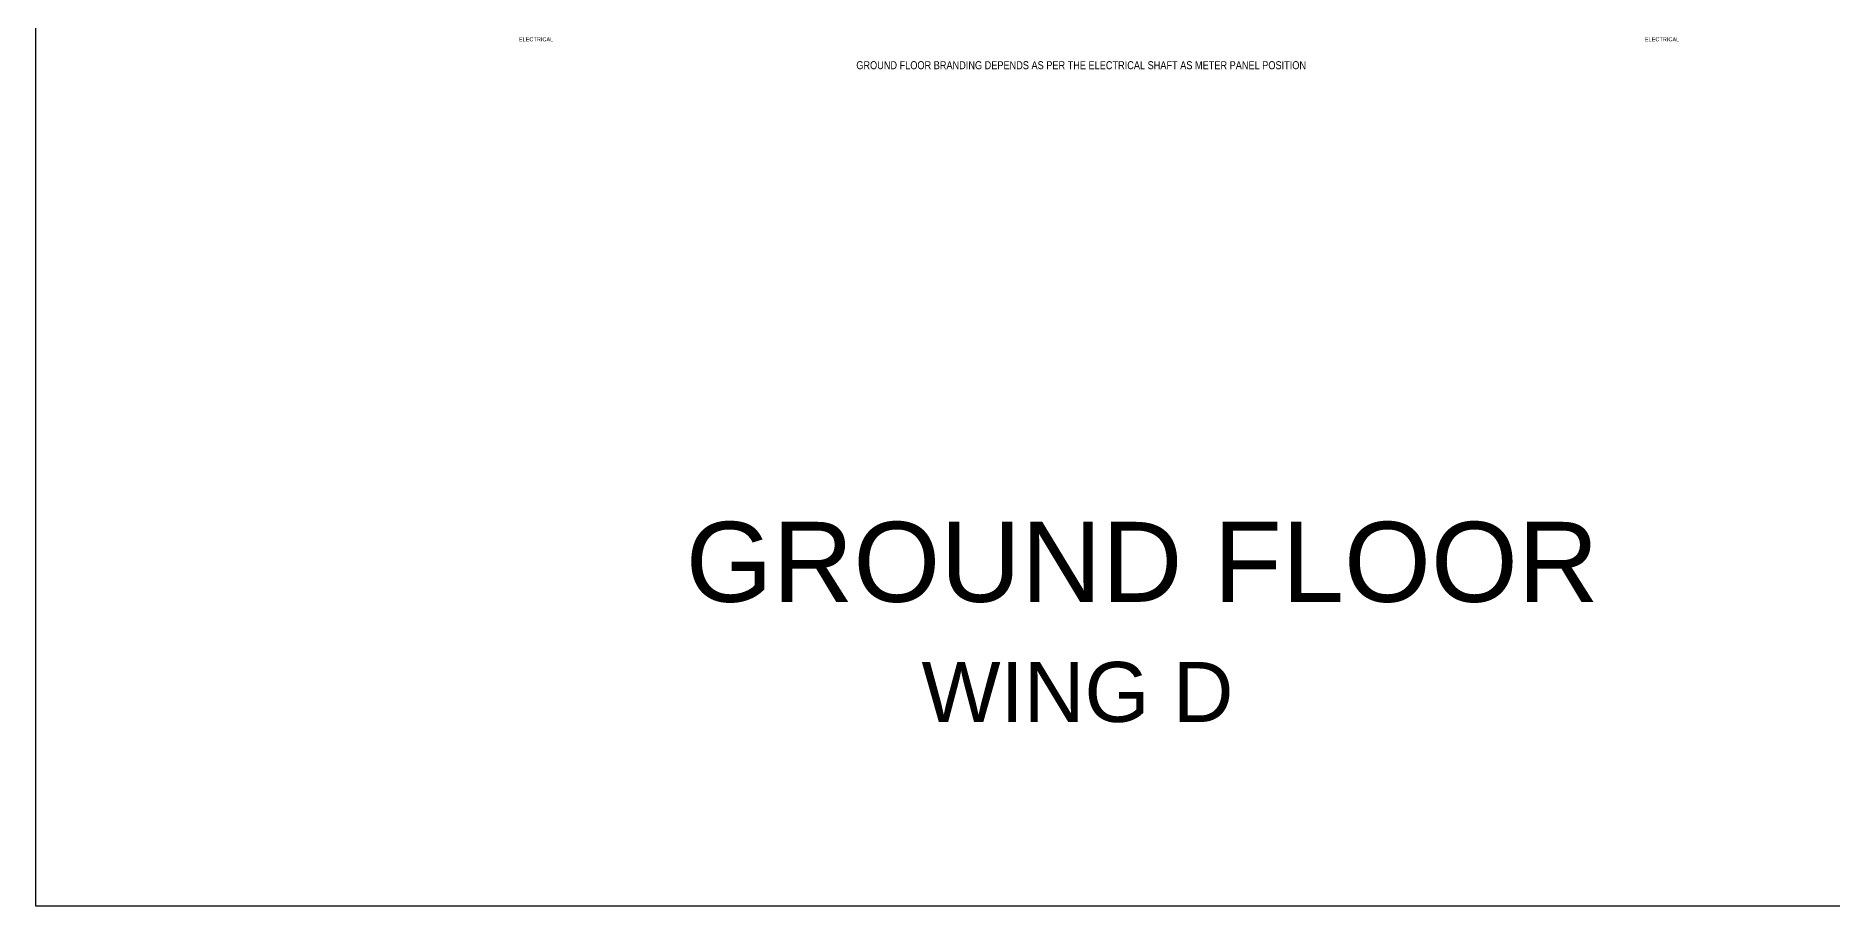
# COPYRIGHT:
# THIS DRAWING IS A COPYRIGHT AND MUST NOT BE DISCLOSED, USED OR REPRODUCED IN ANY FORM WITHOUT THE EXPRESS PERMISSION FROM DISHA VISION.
# Model space of a CAD drawing. Header units: metres. Extents: x 9819 to 10514, y 4405 to 4599.
# Drawn here: x 9907.86 to 9952.75, y 4405.07 to 4426.81 of the extents above; entities that cross this region are included whole.
import ezdxf
from ezdxf.enums import TextEntityAlignment as Align

# ---------------------------------------------------------------- set-up
doc = ezdxf.new("R2010")
doc.units = ezdxf.units.M
doc.header["$MEASUREMENT"] = 0
doc.layers.add('A_MISC', color=8, linetype='Continuous', lineweight=20)
doc.layers.add('A_TEXT', color=7, linetype='Continuous', lineweight=5)
doc.styles.add('A', font='ARIALN.TTF')
doc.styles.get("Standard").update_dxf_attribs({"font": 'arial.ttf'})

msp = doc.modelspace()

# ---------------------------------------------------------------- linework, layer by layer
msp.add_lwpolyline([(9907.8601, 4599.1913), (10513.7871, 4599.1913), (10513.7871, 4405.0688), (9907.8601, 4405.0688)], close=True)

# ---------------------------------------------------------------- texts
at = {"layer": 'A_MISC', "color": 6, "insert": (9928.3626, 4426.1819), "char_height": 0.2, "attachment_point": 1, "style": 'A'}
msp.add_mtext_dynamic_manual_height_columns('GROUND FLOOR BRANDING DEPENDS AS PER THE ELECTRICAL SHAFT AS METER PANEL POSITION', width=11.458809, gutter_width=1, heights=[0], dxfattribs=at)
at = {"layer": 'A_TEXT'}
for s, height, p in [('ELECTRICAL', 0.1, (9920.3584, 4426.6783)), ('ELECTRICAL', 0.1, (9948.4984, 4426.6783)), ('GROUND FLOOR', 2, (9935.5058, 4412.671))]:
    msp.add_text(s, height=height, dxfattribs=at).set_placement(p, align=Align.CENTER)
at = {"layer": 'A_TEXT', "insert": (9929.6019, 4411.1695), "char_height": 1.5, "attachment_point": 1}
msp.add_mtext_dynamic_manual_height_columns('\\pxqc;WING D', width=8.576109, gutter_width=1, heights=[0], dxfattribs=at)

doc.saveas('drawing.dxf')
